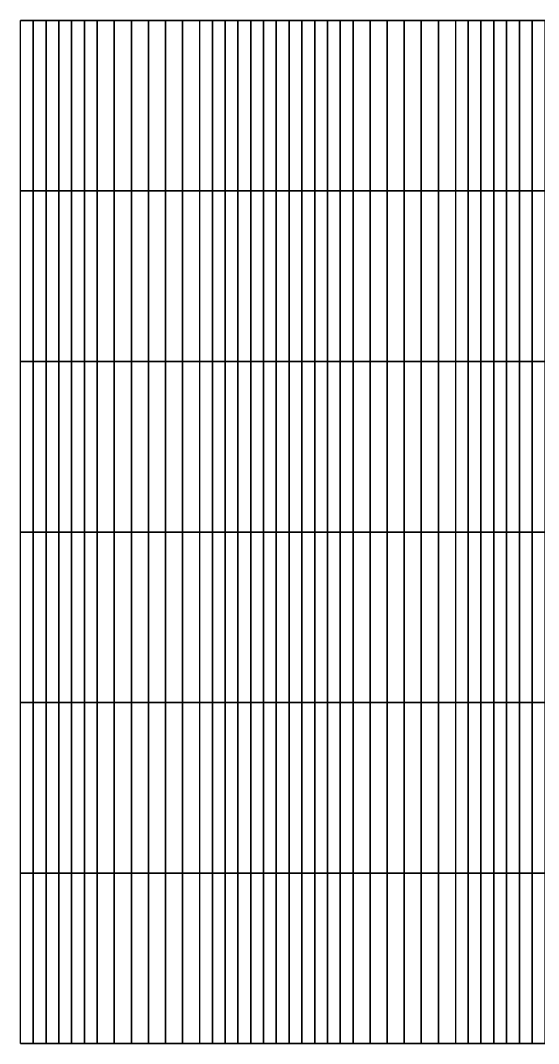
# Model space of a CAD drawing. Header units: inches. Extents: x 0 to 25, y 0 to 20.
# Drawn here: x 0 to 10.13, y 0 to 20 of the extents above; entities that cross this region are included whole.
import ezdxf

# ---------------------------------------------------------------- set-up
doc = ezdxf.new("R2010")
doc.units = ezdxf.units.IN
doc.header["$MEASUREMENT"] = 0
for name, color, linetype in [('Beam', 2, 'Continuous'), ('Col', 3, 'Continuous'), ('Dia', 5, 'Continuous'), ('plate', 1, 'Continuous')]:
    doc.layers.add(name, color=color, linetype=linetype)

msp = doc.modelspace()

# ---------------------------------------------------------------- linework, layer by layer
at = {"layer": 'Beam', "extrusion": (1, -6e-16, 4e-16)}
msp.add_line((0, 0, 12), (0, 20, 12), dxfattribs=at)
at = {"layer": 'Beam', "extrusion": (1e-16, 1, 4e-16)}
for p, q in [((5, 20, 12), (5, 0, 12)), ((10, 20, 12), (10, 0, 12))]:
    msp.add_line(p, q, dxfattribs=at)
at = {"layer": 'Col', "extrusion": (4e-16, 1, 7e-16)}
for p, q in [((0, 20, 12), (0, 20, 6)), ((5, 20, 12), (5, 20, 6)), ((10, 20, 12), (10, 20, 6)), ((0, 0, 12), (0, 0, 6)), ((5, 0, 12), (5, 0, 6)), ((10, 0, 12), (10, 0, 6))]:
    msp.add_line(p, q, dxfattribs=at)
at = {"layer": 'Dia'}
for points in [[(0, 20, 12), (0.833, 20, 12), (1.026, 20, 12.169), (0.25, 20, 12.169)], [(0.25, 20, 12.169), (1.026, 20, 12.169), (1.187, 20, 12.337), (0.5, 20, 12.337)], [(0.5, 20, 12.337), (1.187, 20, 12.337), (1.333, 20, 12.506), (0.75, 20, 12.506)], [(0.75, 20, 12.506), (1.333, 20, 12.506), (1.479, 20, 12.675), (1, 20, 12.675)], [(0.833, 20, 12), (1.667, 20, 12), (1.771, 20, 12.169), (1.026, 20, 12.169)], [(1, 20, 12.675), (1.479, 20, 12.675), (1.641, 20, 12.843), (1.25, 20, 12.843)], [(1.026, 20, 12.169), (1.771, 20, 12.169), (1.85, 20, 12.337), (1.187, 20, 12.337)], [(1.187, 20, 12.337), (1.85, 20, 12.337), (1.917, 20, 12.506), (1.333, 20, 12.506)], [(1.25, 20, 12.843), (1.641, 20, 12.843), (1.833, 20, 13.012), (1.5, 20, 13.012)], [(1.333, 20, 12.506), (1.917, 20, 12.506), (1.984, 20, 12.675), (1.479, 20, 12.675)], [(1.479, 20, 12.675), (1.984, 20, 12.675), (2.063, 20, 12.843), (1.641, 20, 12.843)], [(1.641, 20, 12.843), (2.063, 20, 12.843), (2.167, 20, 13.012), (1.833, 20, 13.012)], [(1.667, 20, 12), (2.5, 20, 12), (2.5, 20, 12.169), (1.771, 20, 12.169)], [(1.771, 20, 12.169), (2.5, 20, 12.169), (2.5, 20, 12.337), (1.85, 20, 12.337)], [(1.85, 20, 12.337), (2.5, 20, 12.337), (2.5, 20, 12.506), (1.917, 20, 12.506)], [(1.917, 20, 12.506), (2.5, 20, 12.506), (2.5, 20, 12.675), (1.984, 20, 12.675)], [(1.984, 20, 12.675), (2.5, 20, 12.675), (2.5, 20, 12.843), (2.063, 20, 12.843)], [(2.063, 20, 12.843), (2.5, 20, 12.843), (2.5, 20, 13.012), (2.167, 20, 13.012)], [(2.5, 20, 12), (3.333, 20, 12), (3.229, 20, 12.169), (2.5, 20, 12.169)], [(2.5, 20, 12.169), (3.229, 20, 12.169), (3.15, 20, 12.337), (2.5, 20, 12.337)], [(2.5, 20, 12.337), (3.15, 20, 12.337), (3.083, 20, 12.506), (2.5, 20, 12.506)], [(2.5, 20, 12.506), (3.083, 20, 12.506), (3.016, 20, 12.675), (2.5, 20, 12.675)], [(2.5, 20, 12.675), (3.016, 20, 12.675), (2.937, 20, 12.843), (2.5, 20, 12.843)], [(2.5, 20, 12.843), (2.937, 20, 12.843), (2.833, 20, 13.012), (2.5, 20, 13.012)], [(2.937, 20, 12.843), (3.359, 20, 12.843), (3.167, 20, 13.012), (2.833, 20, 13.012)], [(3.016, 20, 12.675), (3.521, 20, 12.675), (3.359, 20, 12.843), (2.937, 20, 12.843)], [(3.083, 20, 12.506), (3.667, 20, 12.506), (3.521, 20, 12.675), (3.016, 20, 12.675)], [(3.15, 20, 12.337), (3.813, 20, 12.337), (3.667, 20, 12.506), (3.083, 20, 12.506)], [(3.229, 20, 12.169), (3.974, 20, 12.169), (3.813, 20, 12.337), (3.15, 20, 12.337)], [(3.359, 20, 12.843), (3.75, 20, 12.843), (3.5, 20, 13.012), (3.167, 20, 13.012)], [(3.333, 20, 12), (4.167, 20, 12), (3.974, 20, 12.169), (3.229, 20, 12.169)], [(3.521, 20, 12.675), (4, 20, 12.675), (3.75, 20, 12.843), (3.359, 20, 12.843)], [(3.667, 20, 12.506), (4.25, 20, 12.506), (4, 20, 12.675), (3.521, 20, 12.675)], [(3.813, 20, 12.337), (4.5, 20, 12.337), (4.25, 20, 12.506), (3.667, 20, 12.506)], [(3.974, 20, 12.169), (4.75, 20, 12.169), (4.5, 20, 12.337), (3.813, 20, 12.337)], [(4.167, 20, 12), (5, 20, 12), (4.75, 20, 12.169), (3.974, 20, 12.169)], [(5, 20, 12), (5.833, 20, 12), (6.026, 20, 12.169), (5.25, 20, 12.169)], [(5.25, 20, 12.169), (6.026, 20, 12.169), (6.187, 20, 12.337), (5.5, 20, 12.337)], [(5.5, 20, 12.337), (6.187, 20, 12.337), (6.333, 20, 12.506), (5.75, 20, 12.506)], [(5.75, 20, 12.506), (6.333, 20, 12.506), (6.479, 20, 12.675), (6, 20, 12.675)], [(5.833, 20, 12), (6.667, 20, 12), (6.771, 20, 12.169), (6.026, 20, 12.169)], [(6, 20, 12.675), (6.479, 20, 12.675), (6.641, 20, 12.843), (6.25, 20, 12.843)], [(6.026, 20, 12.169), (6.771, 20, 12.169), (6.85, 20, 12.337), (6.187, 20, 12.337)], [(6.187, 20, 12.337), (6.85, 20, 12.337), (6.917, 20, 12.506), (6.333, 20, 12.506)], [(6.25, 20, 12.843), (6.641, 20, 12.843), (6.833, 20, 13.012), (6.5, 20, 13.012)], [(6.333, 20, 12.506), (6.917, 20, 12.506), (6.984, 20, 12.675), (6.479, 20, 12.675)], [(6.479, 20, 12.675), (6.984, 20, 12.675), (7.063, 20, 12.843), (6.641, 20, 12.843)], [(6.641, 20, 12.843), (7.063, 20, 12.843), (7.167, 20, 13.012), (6.833, 20, 13.012)], [(6.667, 20, 12), (7.5, 20, 12), (7.5, 20, 12.169), (6.771, 20, 12.169)], [(6.771, 20, 12.169), (7.5, 20, 12.169), (7.5, 20, 12.337), (6.85, 20, 12.337)], [(6.85, 20, 12.337), (7.5, 20, 12.337), (7.5, 20, 12.506), (6.917, 20, 12.506)], [(6.917, 20, 12.506), (7.5, 20, 12.506), (7.5, 20, 12.675), (6.984, 20, 12.675)], [(6.984, 20, 12.675), (7.5, 20, 12.675), (7.5, 20, 12.843), (7.063, 20, 12.843)], [(7.063, 20, 12.843), (7.5, 20, 12.843), (7.5, 20, 13.012), (7.167, 20, 13.012)], [(7.5, 20, 12), (8.333, 20, 12), (8.229, 20, 12.169), (7.5, 20, 12.169)], [(7.5, 20, 12.169), (8.229, 20, 12.169), (8.15, 20, 12.337), (7.5, 20, 12.337)], [(7.5, 20, 12.337), (8.15, 20, 12.337), (8.083, 20, 12.506), (7.5, 20, 12.506)], [(7.5, 20, 12.506), (8.083, 20, 12.506), (8.016, 20, 12.675), (7.5, 20, 12.675)], [(7.5, 20, 12.675), (8.016, 20, 12.675), (7.937, 20, 12.843), (7.5, 20, 12.843)], [(7.5, 20, 12.843), (7.937, 20, 12.843), (7.833, 20, 13.012), (7.5, 20, 13.012)], [(7.937, 20, 12.843), (8.359, 20, 12.843), (8.167, 20, 13.012), (7.833, 20, 13.012)], [(8.016, 20, 12.675), (8.521, 20, 12.675), (8.359, 20, 12.843), (7.937, 20, 12.843)], [(8.083, 20, 12.506), (8.667, 20, 12.506), (8.521, 20, 12.675), (8.016, 20, 12.675)], [(8.15, 20, 12.337), (8.813, 20, 12.337), (8.667, 20, 12.506), (8.083, 20, 12.506)], [(8.229, 20, 12.169), (8.974, 20, 12.169), (8.813, 20, 12.337), (8.15, 20, 12.337)], [(8.359, 20, 12.843), (8.75, 20, 12.843), (8.5, 20, 13.012), (8.167, 20, 13.012)], [(8.333, 20, 12), (9.167, 20, 12), (8.974, 20, 12.169), (8.229, 20, 12.169)], [(8.521, 20, 12.675), (9, 20, 12.675), (8.75, 20, 12.843), (8.359, 20, 12.843)], [(8.667, 20, 12.506), (9.25, 20, 12.506), (9, 20, 12.675), (8.521, 20, 12.675)], [(8.813, 20, 12.337), (9.5, 20, 12.337), (9.25, 20, 12.506), (8.667, 20, 12.506)], [(8.974, 20, 12.169), (9.75, 20, 12.169), (9.5, 20, 12.337), (8.813, 20, 12.337)], [(9.167, 20, 12), (10, 20, 12), (9.75, 20, 12.169), (8.974, 20, 12.169)], [(10, 20, 12), (10.833, 20, 12), (11.026, 20, 12.169), (10.25, 20, 12.169)], [(0, 0, 12), (0.833, 0, 12), (1.026, 0, 12.169), (0.25, 0, 12.169)], [(0.25, 0, 12.169), (1.026, 0, 12.169), (1.187, 0, 12.337), (0.5, 0, 12.337)], [(0.5, 0, 12.337), (1.187, 0, 12.337), (1.333, 0, 12.506), (0.75, 0, 12.506)], [(0.75, 0, 12.506), (1.333, 0, 12.506), (1.479, 0, 12.675), (1, 0, 12.675)], [(0.833, 0, 12), (1.667, 0, 12), (1.771, 0, 12.169), (1.026, 0, 12.169)], [(1, 0, 12.675), (1.479, 0, 12.675), (1.641, 0, 12.843), (1.25, 0, 12.843)], [(1.026, 0, 12.169), (1.771, 0, 12.169), (1.85, 0, 12.337), (1.187, 0, 12.337)], [(1.187, 0, 12.337), (1.85, 0, 12.337), (1.917, 0, 12.506), (1.333, 0, 12.506)], [(1.25, 0, 12.843), (1.641, 0, 12.843), (1.833, 0, 13.012), (1.5, 0, 13.012)], [(1.333, 0, 12.506), (1.917, 0, 12.506), (1.984, 0, 12.675), (1.479, 0, 12.675)], [(1.479, 0, 12.675), (1.984, 0, 12.675), (2.063, 0, 12.843), (1.641, 0, 12.843)], [(1.641, 0, 12.843), (2.063, 0, 12.843), (2.167, 0, 13.012), (1.833, 0, 13.012)], [(1.667, 0, 12), (2.5, 0, 12), (2.5, 0, 12.169), (1.771, 0, 12.169)], [(1.771, 0, 12.169), (2.5, 0, 12.169), (2.5, 0, 12.337), (1.85, 0, 12.337)], [(1.85, 0, 12.337), (2.5, 0, 12.337), (2.5, 0, 12.506), (1.917, 0, 12.506)], [(1.917, 0, 12.506), (2.5, 0, 12.506), (2.5, 0, 12.675), (1.984, 0, 12.675)], [(1.984, 0, 12.675), (2.5, 0, 12.675), (2.5, 0, 12.843), (2.063, 0, 12.843)], [(2.063, 0, 12.843), (2.5, 0, 12.843), (2.5, 0, 13.012), (2.167, 0, 13.012)], [(2.5, 0, 12.506), (3.083, 0, 12.506), (3.016, 0, 12.675), (2.5, 0, 12.675)], [(2.5, 0, 12.675), (3.016, 0, 12.675), (2.937, 0, 12.843), (2.5, 0, 12.843)], [(2.5, 0, 12.843), (2.937, 0, 12.843), (2.833, 0, 13.012), (2.5, 0, 13.012)], [(2.937, 0, 12.843), (3.359, 0, 12.843), (3.167, 0, 13.012), (2.833, 0, 13.012)], [(3.016, 0, 12.675), (3.521, 0, 12.675), (3.359, 0, 12.843), (2.937, 0, 12.843)], [(3.083, 0, 12.506), (3.667, 0, 12.506), (3.521, 0, 12.675), (3.016, 0, 12.675)], [(3.359, 0, 12.843), (3.75, 0, 12.843), (3.5, 0, 13.012), (3.167, 0, 13.012)], [(3.521, 0, 12.675), (4, 0, 12.675), (3.75, 0, 12.843), (3.359, 0, 12.843)], [(3.667, 0, 12.506), (4.25, 0, 12.506), (4, 0, 12.675), (3.521, 0, 12.675)], [(3.813, 0, 12.337), (4.5, 0, 12.337), (4.25, 0, 12.506), (3.667, 0, 12.506)], [(5, 0, 12), (5.833, 0, 12), (6.026, 0, 12.169), (5.25, 0, 12.169)], [(5.25, 0, 12.169), (6.026, 0, 12.169), (6.187, 0, 12.337), (5.5, 0, 12.337)], [(5.5, 0, 12.337), (6.187, 0, 12.337), (6.333, 0, 12.506), (5.75, 0, 12.506)], [(5.75, 0, 12.506), (6.333, 0, 12.506), (6.479, 0, 12.675), (6, 0, 12.675)], [(5.833, 0, 12), (6.667, 0, 12), (6.771, 0, 12.169), (6.026, 0, 12.169)], [(6, 0, 12.675), (6.479, 0, 12.675), (6.641, 0, 12.843), (6.25, 0, 12.843)], [(6.026, 0, 12.169), (6.771, 0, 12.169), (6.85, 0, 12.337), (6.187, 0, 12.337)], [(6.187, 0, 12.337), (6.85, 0, 12.337), (6.917, 0, 12.506), (6.333, 0, 12.506)], [(6.25, 0, 12.843), (6.641, 0, 12.843), (6.833, 0, 13.012), (6.5, 0, 13.012)], [(6.333, 0, 12.506), (6.917, 0, 12.506), (6.984, 0, 12.675), (6.479, 0, 12.675)], [(6.479, 0, 12.675), (6.984, 0, 12.675), (7.063, 0, 12.843), (6.641, 0, 12.843)], [(6.641, 0, 12.843), (7.063, 0, 12.843), (7.167, 0, 13.012), (6.833, 0, 13.012)], [(6.667, 0, 12), (7.5, 0, 12), (7.5, 0, 12.169), (6.771, 0, 12.169)], [(6.771, 0, 12.169), (7.5, 0, 12.169), (7.5, 0, 12.337), (6.85, 0, 12.337)], [(6.85, 0, 12.337), (7.5, 0, 12.337), (7.5, 0, 12.506), (6.917, 0, 12.506)], [(6.917, 0, 12.506), (7.5, 0, 12.506), (7.5, 0, 12.675), (6.984, 0, 12.675)], [(6.984, 0, 12.675), (7.5, 0, 12.675), (7.5, 0, 12.843), (7.063, 0, 12.843)], [(7.063, 0, 12.843), (7.5, 0, 12.843), (7.5, 0, 13.012), (7.167, 0, 13.012)], [(7.5, 0, 12.506), (8.083, 0, 12.506), (8.016, 0, 12.675), (7.5, 0, 12.675)], [(7.5, 0, 12.675), (8.016, 0, 12.675), (7.937, 0, 12.843), (7.5, 0, 12.843)], [(7.5, 0, 12.843), (7.937, 0, 12.843), (7.833, 0, 13.012), (7.5, 0, 13.012)], [(7.937, 0, 12.843), (8.359, 0, 12.843), (8.167, 0, 13.012), (7.833, 0, 13.012)], [(8.016, 0, 12.675), (8.521, 0, 12.675), (8.359, 0, 12.843), (7.937, 0, 12.843)], [(8.083, 0, 12.506), (8.667, 0, 12.506), (8.521, 0, 12.675), (8.016, 0, 12.675)], [(8.359, 0, 12.843), (8.75, 0, 12.843), (8.5, 0, 13.012), (8.167, 0, 13.012)], [(8.521, 0, 12.675), (9, 0, 12.675), (8.75, 0, 12.843), (8.359, 0, 12.843)], [(8.667, 0, 12.506), (9.25, 0, 12.506), (9, 0, 12.675), (8.521, 0, 12.675)], [(8.813, 0, 12.337), (9.5, 0, 12.337), (9.25, 0, 12.506), (8.667, 0, 12.506)], [(10, 0, 12), (10.833, 0, 12), (11.026, 0, 12.169), (10.25, 0, 12.169)], [(2.5, 0, 12), (3.333, 0, 12), (3.229, 0, 12.169), (2.5, 0, 12.169)], [(2.5, 0, 12.169), (3.229, 0, 12.169), (3.15, 0, 12.337), (2.5, 0, 12.337)], [(2.5, 0, 12.337), (3.15, 0, 12.337), (3.083, 0, 12.506), (2.5, 0, 12.506)], [(3.15, 0, 12.337), (3.813, 0, 12.337), (3.667, 0, 12.506), (3.083, 0, 12.506)], [(3.229, 0, 12.169), (3.974, 0, 12.169), (3.813, 0, 12.337), (3.15, 0, 12.337)], [(3.333, 0, 12), (4.167, 0, 12), (3.974, 0, 12.169), (3.229, 0, 12.169)], [(3.974, 0, 12.169), (4.75, 0, 12.169), (4.5, 0, 12.337), (3.813, 0, 12.337)], [(4.167, 0, 12), (5, 0, 12), (4.75, 0, 12.169), (3.974, 0, 12.169)], [(7.5, 0, 12), (8.333, 0, 12), (8.229, 0, 12.169), (7.5, 0, 12.169)], [(7.5, 0, 12.169), (8.229, 0, 12.169), (8.15, 0, 12.337), (7.5, 0, 12.337)], [(7.5, 0, 12.337), (8.15, 0, 12.337), (8.083, 0, 12.506), (7.5, 0, 12.506)], [(8.15, 0, 12.337), (8.813, 0, 12.337), (8.667, 0, 12.506), (8.083, 0, 12.506)], [(8.229, 0, 12.169), (8.974, 0, 12.169), (8.813, 0, 12.337), (8.15, 0, 12.337)], [(8.333, 0, 12), (9.167, 0, 12), (8.974, 0, 12.169), (8.229, 0, 12.169)], [(8.974, 0, 12.169), (9.75, 0, 12.169), (9.5, 0, 12.337), (8.813, 0, 12.337)], [(9.167, 0, 12), (10, 0, 12), (9.75, 0, 12.169), (8.974, 0, 12.169)]]:
    msp.add_3dface(points, dxfattribs=at)
at = {"layer": 'plate'}
for points in [[(0.25, 20, 12.169), (0.25, 16.667, 12.169), (0, 16.667, 12), (0, 20, 12)], [(0.5, 20, 12.337), (0.5, 16.667, 12.337), (0.25, 16.667, 12.169), (0.25, 20, 12.169)], [(0.75, 20, 12.506), (0.75, 16.667, 12.506), (0.5, 16.667, 12.337), (0.5, 20, 12.337)], [(1, 20, 12.675), (1, 16.667, 12.675), (0.75, 16.667, 12.506), (0.75, 20, 12.506)], [(1.25, 20, 12.843), (1.25, 16.667, 12.843), (1, 16.667, 12.675), (1, 20, 12.675)], [(1.5, 20, 13.012), (1.5, 16.667, 13.012), (1.25, 16.667, 12.843), (1.25, 20, 12.843)], [(1.833, 20, 13.012), (1.833, 16.667, 13.012), (1.5, 16.667, 13.012), (1.5, 20, 13.012)], [(2.167, 20, 13.012), (2.167, 16.667, 13.012), (1.833, 16.667, 13.012), (1.833, 20, 13.012)], [(2.5, 20, 13.012), (2.5, 16.667, 13.012), (2.167, 16.667, 13.012), (2.167, 20, 13.012)], [(2.833, 20, 13.012), (2.833, 16.667, 13.012), (2.5, 16.667, 13.012), (2.5, 20, 13.012)], [(3.167, 20, 13.012), (3.167, 16.667, 13.012), (2.833, 16.667, 13.012), (2.833, 20, 13.012)], [(3.5, 20, 13.012), (3.5, 16.667, 13.012), (3.167, 16.667, 13.012), (3.167, 20, 13.012)], [(3.5, 20, 13.012), (3.5, 16.667, 13.012), (3.75, 16.667, 12.843), (3.75, 20, 12.843)], [(3.75, 20, 12.843), (3.75, 16.667, 12.843), (4, 16.667, 12.675), (4, 20, 12.675)], [(4, 20, 12.675), (4, 16.667, 12.675), (4.25, 16.667, 12.506), (4.25, 20, 12.506)], [(4.25, 20, 12.506), (4.25, 16.667, 12.506), (4.5, 16.667, 12.337), (4.5, 20, 12.337)], [(4.5, 20, 12.337), (4.5, 16.667, 12.337), (4.75, 16.667, 12.169), (4.75, 20, 12.169)], [(4.75, 20, 12.169), (4.75, 16.667, 12.169), (5, 16.667, 12), (5, 20, 12)], [(5.25, 20, 12.169), (5.25, 16.667, 12.169), (5, 16.667, 12), (5, 20, 12)], [(5.5, 20, 12.337), (5.5, 16.667, 12.337), (5.25, 16.667, 12.169), (5.25, 20, 12.169)], [(5.75, 20, 12.506), (5.75, 16.667, 12.506), (5.5, 16.667, 12.337), (5.5, 20, 12.337)], [(6, 20, 12.675), (6, 16.667, 12.675), (5.75, 16.667, 12.506), (5.75, 20, 12.506)], [(6.25, 20, 12.843), (6.25, 16.667, 12.843), (6, 16.667, 12.675), (6, 20, 12.675)], [(6.5, 20, 13.012), (6.5, 16.667, 13.012), (6.25, 16.667, 12.843), (6.25, 20, 12.843)], [(6.833, 20, 13.012), (6.833, 16.667, 13.012), (6.5, 16.667, 13.012), (6.5, 20, 13.012)], [(7.167, 20, 13.012), (7.167, 16.667, 13.012), (6.833, 16.667, 13.012), (6.833, 20, 13.012)], [(7.5, 20, 13.012), (7.5, 16.667, 13.012), (7.167, 16.667, 13.012), (7.167, 20, 13.012)], [(7.833, 20, 13.012), (7.833, 16.667, 13.012), (7.5, 16.667, 13.012), (7.5, 20, 13.012)], [(8.167, 20, 13.012), (8.167, 16.667, 13.012), (7.833, 16.667, 13.012), (7.833, 20, 13.012)], [(8.5, 20, 13.012), (8.5, 16.667, 13.012), (8.167, 16.667, 13.012), (8.167, 20, 13.012)], [(8.5, 20, 13.012), (8.5, 16.667, 13.012), (8.75, 16.667, 12.843), (8.75, 20, 12.843)], [(8.75, 20, 12.843), (8.75, 16.667, 12.843), (9, 16.667, 12.675), (9, 20, 12.675)], [(9, 20, 12.675), (9, 16.667, 12.675), (9.25, 16.667, 12.506), (9.25, 20, 12.506)], [(9.25, 20, 12.506), (9.25, 16.667, 12.506), (9.5, 16.667, 12.337), (9.5, 20, 12.337)], [(9.5, 20, 12.337), (9.5, 16.667, 12.337), (9.75, 16.667, 12.169), (9.75, 20, 12.169)], [(9.75, 20, 12.169), (9.75, 16.667, 12.169), (10, 16.667, 12), (10, 20, 12)], [(10.25, 20, 12.169), (10.25, 16.667, 12.169), (10, 16.667, 12), (10, 20, 12)], [(0.25, 16.667, 12.169), (0.25, 13.333, 12.169), (0, 13.333, 12), (0, 16.667, 12)], [(0.5, 16.667, 12.337), (0.5, 13.333, 12.337), (0.25, 13.333, 12.169), (0.25, 16.667, 12.169)], [(0.75, 16.667, 12.506), (0.75, 13.333, 12.506), (0.5, 13.333, 12.337), (0.5, 16.667, 12.337)], [(1, 16.667, 12.675), (1, 13.333, 12.675), (0.75, 13.333, 12.506), (0.75, 16.667, 12.506)], [(1.25, 16.667, 12.843), (1.25, 13.333, 12.843), (1, 13.333, 12.675), (1, 16.667, 12.675)], [(1.5, 16.667, 13.012), (1.5, 13.333, 13.012), (1.25, 13.333, 12.843), (1.25, 16.667, 12.843)], [(1.833, 16.667, 13.012), (1.833, 13.333, 13.012), (1.5, 13.333, 13.012), (1.5, 16.667, 13.012)], [(2.167, 16.667, 13.012), (2.167, 13.333, 13.012), (1.833, 13.333, 13.012), (1.833, 16.667, 13.012)], [(2.5, 16.667, 13.012), (2.5, 13.333, 13.012), (2.167, 13.333, 13.012), (2.167, 16.667, 13.012)], [(2.833, 16.667, 13.012), (2.833, 13.333, 13.012), (2.5, 13.333, 13.012), (2.5, 16.667, 13.012)], [(3.167, 16.667, 13.012), (3.167, 13.333, 13.012), (2.833, 13.333, 13.012), (2.833, 16.667, 13.012)], [(3.5, 16.667, 13.012), (3.5, 13.333, 13.012), (3.167, 13.333, 13.012), (3.167, 16.667, 13.012)], [(3.5, 16.667, 13.012), (3.5, 13.333, 13.012), (3.75, 13.333, 12.843), (3.75, 16.667, 12.843)], [(3.75, 16.667, 12.843), (3.75, 13.333, 12.843), (4, 13.333, 12.675), (4, 16.667, 12.675)], [(4, 16.667, 12.675), (4, 13.333, 12.675), (4.25, 13.333, 12.506), (4.25, 16.667, 12.506)], [(4.25, 16.667, 12.506), (4.25, 13.333, 12.506), (4.5, 13.333, 12.337), (4.5, 16.667, 12.337)], [(4.5, 16.667, 12.337), (4.5, 13.333, 12.337), (4.75, 13.333, 12.169), (4.75, 16.667, 12.169)], [(4.75, 16.667, 12.169), (4.75, 13.333, 12.169), (5, 13.333, 12), (5, 16.667, 12)], [(5.25, 16.667, 12.169), (5.25, 13.333, 12.169), (5, 13.333, 12), (5, 16.667, 12)], [(5.5, 16.667, 12.337), (5.5, 13.333, 12.337), (5.25, 13.333, 12.169), (5.25, 16.667, 12.169)], [(5.75, 16.667, 12.506), (5.75, 13.333, 12.506), (5.5, 13.333, 12.337), (5.5, 16.667, 12.337)], [(6, 16.667, 12.675), (6, 13.333, 12.675), (5.75, 13.333, 12.506), (5.75, 16.667, 12.506)], [(6.25, 16.667, 12.843), (6.25, 13.333, 12.843), (6, 13.333, 12.675), (6, 16.667, 12.675)], [(6.5, 16.667, 13.012), (6.5, 13.333, 13.012), (6.25, 13.333, 12.843), (6.25, 16.667, 12.843)], [(6.833, 16.667, 13.012), (6.833, 13.333, 13.012), (6.5, 13.333, 13.012), (6.5, 16.667, 13.012)], [(7.167, 16.667, 13.012), (7.167, 13.333, 13.012), (6.833, 13.333, 13.012), (6.833, 16.667, 13.012)], [(7.5, 16.667, 13.012), (7.5, 13.333, 13.012), (7.167, 13.333, 13.012), (7.167, 16.667, 13.012)], [(7.833, 16.667, 13.012), (7.833, 13.333, 13.012), (7.5, 13.333, 13.012), (7.5, 16.667, 13.012)], [(8.167, 16.667, 13.012), (8.167, 13.333, 13.012), (7.833, 13.333, 13.012), (7.833, 16.667, 13.012)], [(8.5, 16.667, 13.012), (8.5, 13.333, 13.012), (8.167, 13.333, 13.012), (8.167, 16.667, 13.012)], [(8.5, 16.667, 13.012), (8.5, 13.333, 13.012), (8.75, 13.333, 12.843), (8.75, 16.667, 12.843)], [(8.75, 16.667, 12.843), (8.75, 13.333, 12.843), (9, 13.333, 12.675), (9, 16.667, 12.675)], [(9, 16.667, 12.675), (9, 13.333, 12.675), (9.25, 13.333, 12.506), (9.25, 16.667, 12.506)], [(9.25, 16.667, 12.506), (9.25, 13.333, 12.506), (9.5, 13.333, 12.337), (9.5, 16.667, 12.337)], [(9.5, 16.667, 12.337), (9.5, 13.333, 12.337), (9.75, 13.333, 12.169), (9.75, 16.667, 12.169)], [(9.75, 16.667, 12.169), (9.75, 13.333, 12.169), (10, 13.333, 12), (10, 16.667, 12)], [(10.25, 16.667, 12.169), (10.25, 13.333, 12.169), (10, 13.333, 12), (10, 16.667, 12)], [(0.25, 13.333, 12.169), (0.25, 10, 12.169), (0, 10, 12), (0, 13.333, 12)], [(0.5, 13.333, 12.337), (0.5, 10, 12.337), (0.25, 10, 12.169), (0.25, 13.333, 12.169)], [(0.75, 13.333, 12.506), (0.75, 10, 12.506), (0.5, 10, 12.337), (0.5, 13.333, 12.337)], [(1, 13.333, 12.675), (1, 10, 12.675), (0.75, 10, 12.506), (0.75, 13.333, 12.506)], [(1.25, 13.333, 12.843), (1.25, 10, 12.843), (1, 10, 12.675), (1, 13.333, 12.675)], [(1.5, 13.333, 13.012), (1.5, 10, 13.012), (1.25, 10, 12.843), (1.25, 13.333, 12.843)], [(1.833, 13.333, 13.012), (1.833, 10, 13.012), (1.5, 10, 13.012), (1.5, 13.333, 13.012)], [(2.167, 13.333, 13.012), (2.167, 10, 13.012), (1.833, 10, 13.012), (1.833, 13.333, 13.012)], [(2.5, 13.333, 13.012), (2.5, 10, 13.012), (2.167, 10, 13.012), (2.167, 13.333, 13.012)], [(2.833, 13.333, 13.012), (2.833, 10, 13.012), (2.5, 10, 13.012), (2.5, 13.333, 13.012)], [(3.167, 13.333, 13.012), (3.167, 10, 13.012), (2.833, 10, 13.012), (2.833, 13.333, 13.012)], [(3.5, 13.333, 13.012), (3.5, 10, 13.012), (3.167, 10, 13.012), (3.167, 13.333, 13.012)], [(3.5, 13.333, 13.012), (3.5, 10, 13.012), (3.75, 10, 12.843), (3.75, 13.333, 12.843)], [(3.75, 13.333, 12.843), (3.75, 10, 12.843), (4, 10, 12.675), (4, 13.333, 12.675)], [(4, 13.333, 12.675), (4, 10, 12.675), (4.25, 10, 12.506), (4.25, 13.333, 12.506)], [(4.25, 13.333, 12.506), (4.25, 10, 12.506), (4.5, 10, 12.337), (4.5, 13.333, 12.337)], [(4.5, 13.333, 12.337), (4.5, 10, 12.337), (4.75, 10, 12.169), (4.75, 13.333, 12.169)], [(4.75, 13.333, 12.169), (4.75, 10, 12.169), (5, 10, 12), (5, 13.333, 12)], [(5.25, 13.333, 12.169), (5.25, 10, 12.169), (5, 10, 12), (5, 13.333, 12)], [(5.5, 13.333, 12.337), (5.5, 10, 12.337), (5.25, 10, 12.169), (5.25, 13.333, 12.169)], [(5.75, 13.333, 12.506), (5.75, 10, 12.506), (5.5, 10, 12.337), (5.5, 13.333, 12.337)], [(6, 13.333, 12.675), (6, 10, 12.675), (5.75, 10, 12.506), (5.75, 13.333, 12.506)], [(6.25, 13.333, 12.843), (6.25, 10, 12.843), (6, 10, 12.675), (6, 13.333, 12.675)], [(6.5, 13.333, 13.012), (6.5, 10, 13.012), (6.25, 10, 12.843), (6.25, 13.333, 12.843)], [(6.833, 13.333, 13.012), (6.833, 10, 13.012), (6.5, 10, 13.012), (6.5, 13.333, 13.012)], [(7.167, 13.333, 13.012), (7.167, 10, 13.012), (6.833, 10, 13.012), (6.833, 13.333, 13.012)], [(7.5, 13.333, 13.012), (7.5, 10, 13.012), (7.167, 10, 13.012), (7.167, 13.333, 13.012)], [(7.833, 13.333, 13.012), (7.833, 10, 13.012), (7.5, 10, 13.012), (7.5, 13.333, 13.012)], [(8.167, 13.333, 13.012), (8.167, 10, 13.012), (7.833, 10, 13.012), (7.833, 13.333, 13.012)], [(8.5, 13.333, 13.012), (8.5, 10, 13.012), (8.167, 10, 13.012), (8.167, 13.333, 13.012)], [(8.5, 13.333, 13.012), (8.5, 10, 13.012), (8.75, 10, 12.843), (8.75, 13.333, 12.843)], [(8.75, 13.333, 12.843), (8.75, 10, 12.843), (9, 10, 12.675), (9, 13.333, 12.675)], [(9, 13.333, 12.675), (9, 10, 12.675), (9.25, 10, 12.506), (9.25, 13.333, 12.506)], [(9.25, 13.333, 12.506), (9.25, 10, 12.506), (9.5, 10, 12.337), (9.5, 13.333, 12.337)], [(9.5, 13.333, 12.337), (9.5, 10, 12.337), (9.75, 10, 12.169), (9.75, 13.333, 12.169)], [(9.75, 13.333, 12.169), (9.75, 10, 12.169), (10, 10, 12), (10, 13.333, 12)], [(10.25, 13.333, 12.169), (10.25, 10, 12.169), (10, 10, 12), (10, 13.333, 12)], [(0.25, 10, 12.169), (0.25, 6.667, 12.169), (0, 6.667, 12), (0, 10, 12)], [(0.5, 10, 12.337), (0.5, 6.667, 12.337), (0.25, 6.667, 12.169), (0.25, 10, 12.169)], [(0.75, 10, 12.506), (0.75, 6.667, 12.506), (0.5, 6.667, 12.337), (0.5, 10, 12.337)], [(1, 10, 12.675), (1, 6.667, 12.675), (0.75, 6.667, 12.506), (0.75, 10, 12.506)], [(1.25, 10, 12.843), (1.25, 6.667, 12.843), (1, 6.667, 12.675), (1, 10, 12.675)], [(1.5, 10, 13.012), (1.5, 6.667, 13.012), (1.25, 6.667, 12.843), (1.25, 10, 12.843)], [(1.833, 10, 13.012), (1.833, 6.667, 13.012), (1.5, 6.667, 13.012), (1.5, 10, 13.012)], [(2.167, 10, 13.012), (2.167, 6.667, 13.012), (1.833, 6.667, 13.012), (1.833, 10, 13.012)], [(2.5, 10, 13.012), (2.5, 6.667, 13.012), (2.167, 6.667, 13.012), (2.167, 10, 13.012)], [(2.833, 10, 13.012), (2.833, 6.667, 13.012), (2.5, 6.667, 13.012), (2.5, 10, 13.012)], [(3.167, 10, 13.012), (3.167, 6.667, 13.012), (2.833, 6.667, 13.012), (2.833, 10, 13.012)], [(3.5, 10, 13.012), (3.5, 6.667, 13.012), (3.167, 6.667, 13.012), (3.167, 10, 13.012)], [(3.5, 10, 13.012), (3.5, 6.667, 13.012), (3.75, 6.667, 12.843), (3.75, 10, 12.843)], [(3.75, 10, 12.843), (3.75, 6.667, 12.843), (4, 6.667, 12.675), (4, 10, 12.675)], [(4, 10, 12.675), (4, 6.667, 12.675), (4.25, 6.667, 12.506), (4.25, 10, 12.506)], [(4.25, 10, 12.506), (4.25, 6.667, 12.506), (4.5, 6.667, 12.337), (4.5, 10, 12.337)], [(4.5, 10, 12.337), (4.5, 6.667, 12.337), (4.75, 6.667, 12.169), (4.75, 10, 12.169)], [(4.75, 10, 12.169), (4.75, 6.667, 12.169), (5, 6.667, 12), (5, 10, 12)], [(5.25, 10, 12.169), (5.25, 6.667, 12.169), (5, 6.667, 12), (5, 10, 12)], [(5.5, 10, 12.337), (5.5, 6.667, 12.337), (5.25, 6.667, 12.169), (5.25, 10, 12.169)], [(5.75, 10, 12.506), (5.75, 6.667, 12.506), (5.5, 6.667, 12.337), (5.5, 10, 12.337)], [(6, 10, 12.675), (6, 6.667, 12.675), (5.75, 6.667, 12.506), (5.75, 10, 12.506)], [(6.25, 10, 12.843), (6.25, 6.667, 12.843), (6, 6.667, 12.675), (6, 10, 12.675)], [(6.5, 10, 13.012), (6.5, 6.667, 13.012), (6.25, 6.667, 12.843), (6.25, 10, 12.843)], [(6.833, 10, 13.012), (6.833, 6.667, 13.012), (6.5, 6.667, 13.012), (6.5, 10, 13.012)], [(7.167, 10, 13.012), (7.167, 6.667, 13.012), (6.833, 6.667, 13.012), (6.833, 10, 13.012)], [(7.5, 10, 13.012), (7.5, 6.667, 13.012), (7.167, 6.667, 13.012), (7.167, 10, 13.012)], [(7.833, 10, 13.012), (7.833, 6.667, 13.012), (7.5, 6.667, 13.012), (7.5, 10, 13.012)], [(8.167, 10, 13.012), (8.167, 6.667, 13.012), (7.833, 6.667, 13.012), (7.833, 10, 13.012)], [(8.5, 10, 13.012), (8.5, 6.667, 13.012), (8.167, 6.667, 13.012), (8.167, 10, 13.012)], [(8.5, 10, 13.012), (8.5, 6.667, 13.012), (8.75, 6.667, 12.843), (8.75, 10, 12.843)], [(8.75, 10, 12.843), (8.75, 6.667, 12.843), (9, 6.667, 12.675), (9, 10, 12.675)], [(9, 10, 12.675), (9, 6.667, 12.675), (9.25, 6.667, 12.506), (9.25, 10, 12.506)], [(9.25, 10, 12.506), (9.25, 6.667, 12.506), (9.5, 6.667, 12.337), (9.5, 10, 12.337)], [(9.5, 10, 12.337), (9.5, 6.667, 12.337), (9.75, 6.667, 12.169), (9.75, 10, 12.169)], [(9.75, 10, 12.169), (9.75, 6.667, 12.169), (10, 6.667, 12), (10, 10, 12)], [(10.25, 10, 12.169), (10.25, 6.667, 12.169), (10, 6.667, 12), (10, 10, 12)], [(0.25, 6.667, 12.169), (0.25, 3.333, 12.169), (0, 3.333, 12), (0, 6.667, 12)], [(0.5, 6.667, 12.337), (0.5, 3.333, 12.337), (0.25, 3.333, 12.169), (0.25, 6.667, 12.169)], [(0.75, 6.667, 12.506), (0.75, 3.333, 12.506), (0.5, 3.333, 12.337), (0.5, 6.667, 12.337)], [(1, 6.667, 12.675), (1, 3.333, 12.675), (0.75, 3.333, 12.506), (0.75, 6.667, 12.506)], [(1.25, 6.667, 12.843), (1.25, 3.333, 12.843), (1, 3.333, 12.675), (1, 6.667, 12.675)], [(1.5, 6.667, 13.012), (1.5, 3.333, 13.012), (1.25, 3.333, 12.843), (1.25, 6.667, 12.843)], [(1.833, 6.667, 13.012), (1.833, 3.333, 13.012), (1.5, 3.333, 13.012), (1.5, 6.667, 13.012)], [(2.167, 6.667, 13.012), (2.167, 3.333, 13.012), (1.833, 3.333, 13.012), (1.833, 6.667, 13.012)], [(2.5, 6.667, 13.012), (2.5, 3.333, 13.012), (2.167, 3.333, 13.012), (2.167, 6.667, 13.012)], [(2.833, 6.667, 13.012), (2.833, 3.333, 13.012), (2.5, 3.333, 13.012), (2.5, 6.667, 13.012)], [(3.167, 6.667, 13.012), (3.167, 3.333, 13.012), (2.833, 3.333, 13.012), (2.833, 6.667, 13.012)], [(3.5, 6.667, 13.012), (3.5, 3.333, 13.012), (3.167, 3.333, 13.012), (3.167, 6.667, 13.012)], [(3.5, 6.667, 13.012), (3.5, 3.333, 13.012), (3.75, 3.333, 12.843), (3.75, 6.667, 12.843)], [(3.75, 6.667, 12.843), (3.75, 3.333, 12.843), (4, 3.333, 12.675), (4, 6.667, 12.675)], [(4, 6.667, 12.675), (4, 3.333, 12.675), (4.25, 3.333, 12.506), (4.25, 6.667, 12.506)], [(4.25, 6.667, 12.506), (4.25, 3.333, 12.506), (4.5, 3.333, 12.337), (4.5, 6.667, 12.337)], [(4.5, 6.667, 12.337), (4.5, 3.333, 12.337), (4.75, 3.333, 12.169), (4.75, 6.667, 12.169)], [(4.75, 6.667, 12.169), (4.75, 3.333, 12.169), (5, 3.333, 12), (5, 6.667, 12)], [(5.25, 6.667, 12.169), (5.25, 3.333, 12.169), (5, 3.333, 12), (5, 6.667, 12)], [(5.5, 6.667, 12.337), (5.5, 3.333, 12.337), (5.25, 3.333, 12.169), (5.25, 6.667, 12.169)], [(5.75, 6.667, 12.506), (5.75, 3.333, 12.506), (5.5, 3.333, 12.337), (5.5, 6.667, 12.337)], [(6, 6.667, 12.675), (6, 3.333, 12.675), (5.75, 3.333, 12.506), (5.75, 6.667, 12.506)], [(6.25, 6.667, 12.843), (6.25, 3.333, 12.843), (6, 3.333, 12.675), (6, 6.667, 12.675)], [(6.5, 6.667, 13.012), (6.5, 3.333, 13.012), (6.25, 3.333, 12.843), (6.25, 6.667, 12.843)], [(6.833, 6.667, 13.012), (6.833, 3.333, 13.012), (6.5, 3.333, 13.012), (6.5, 6.667, 13.012)], [(7.167, 6.667, 13.012), (7.167, 3.333, 13.012), (6.833, 3.333, 13.012), (6.833, 6.667, 13.012)], [(7.5, 6.667, 13.012), (7.5, 3.333, 13.012), (7.167, 3.333, 13.012), (7.167, 6.667, 13.012)], [(7.833, 6.667, 13.012), (7.833, 3.333, 13.012), (7.5, 3.333, 13.012), (7.5, 6.667, 13.012)], [(8.167, 6.667, 13.012), (8.167, 3.333, 13.012), (7.833, 3.333, 13.012), (7.833, 6.667, 13.012)], [(8.5, 6.667, 13.012), (8.5, 3.333, 13.012), (8.167, 3.333, 13.012), (8.167, 6.667, 13.012)], [(8.5, 6.667, 13.012), (8.5, 3.333, 13.012), (8.75, 3.333, 12.843), (8.75, 6.667, 12.843)], [(8.75, 6.667, 12.843), (8.75, 3.333, 12.843), (9, 3.333, 12.675), (9, 6.667, 12.675)], [(9, 6.667, 12.675), (9, 3.333, 12.675), (9.25, 3.333, 12.506), (9.25, 6.667, 12.506)], [(9.25, 6.667, 12.506), (9.25, 3.333, 12.506), (9.5, 3.333, 12.337), (9.5, 6.667, 12.337)], [(9.5, 6.667, 12.337), (9.5, 3.333, 12.337), (9.75, 3.333, 12.169), (9.75, 6.667, 12.169)], [(9.75, 6.667, 12.169), (9.75, 3.333, 12.169), (10, 3.333, 12), (10, 6.667, 12)], [(10.25, 6.667, 12.169), (10.25, 3.333, 12.169), (10, 3.333, 12), (10, 6.667, 12)], [(0.25, 3.333, 12.169), (0.25, 0, 12.169), (0, 0, 12), (0, 3.333, 12)], [(0.5, 3.333, 12.337), (0.5, 0, 12.337), (0.25, 0, 12.169), (0.25, 3.333, 12.169)], [(0.75, 3.333, 12.506), (0.75, 0, 12.506), (0.5, 0, 12.337), (0.5, 3.333, 12.337)], [(1, 3.333, 12.675), (1, 0, 12.675), (0.75, 0, 12.506), (0.75, 3.333, 12.506)], [(1.25, 3.333, 12.843), (1.25, 0, 12.843), (1, 0, 12.675), (1, 3.333, 12.675)], [(1.5, 3.333, 13.012), (1.5, 0, 13.012), (1.25, 0, 12.843), (1.25, 3.333, 12.843)], [(1.833, 3.333, 13.012), (1.833, 0, 13.012), (1.5, 0, 13.012), (1.5, 3.333, 13.012)], [(2.167, 3.333, 13.012), (2.167, 0, 13.012), (1.833, 0, 13.012), (1.833, 3.333, 13.012)], [(2.5, 3.333, 13.012), (2.5, 0, 13.012), (2.167, 0, 13.012), (2.167, 3.333, 13.012)], [(2.833, 3.333, 13.012), (2.833, 0, 13.012), (2.5, 0, 13.012), (2.5, 3.333, 13.012)], [(3.167, 3.333, 13.012), (3.167, 0, 13.012), (2.833, 0, 13.012), (2.833, 3.333, 13.012)], [(3.5, 3.333, 13.012), (3.5, 0, 13.012), (3.167, 0, 13.012), (3.167, 3.333, 13.012)], [(3.5, 3.333, 13.012), (3.5, 0, 13.012), (3.75, 0, 12.843), (3.75, 3.333, 12.843)], [(3.75, 3.333, 12.843), (3.75, 0, 12.843), (4, 0, 12.675), (4, 3.333, 12.675)], [(4, 3.333, 12.675), (4, 0, 12.675), (4.25, 0, 12.506), (4.25, 3.333, 12.506)], [(4.25, 3.333, 12.506), (4.25, 0, 12.506), (4.5, 0, 12.337), (4.5, 3.333, 12.337)], [(4.5, 3.333, 12.337), (4.5, 0, 12.337), (4.75, 0, 12.169), (4.75, 3.333, 12.169)], [(4.75, 3.333, 12.169), (4.75, 0, 12.169), (5, 0, 12), (5, 3.333, 12)], [(5.25, 3.333, 12.169), (5.25, 0, 12.169), (5, 0, 12), (5, 3.333, 12)], [(5.5, 3.333, 12.337), (5.5, 0, 12.337), (5.25, 0, 12.169), (5.25, 3.333, 12.169)], [(5.75, 3.333, 12.506), (5.75, 0, 12.506), (5.5, 0, 12.337), (5.5, 3.333, 12.337)], [(6, 3.333, 12.675), (6, 0, 12.675), (5.75, 0, 12.506), (5.75, 3.333, 12.506)], [(6.25, 3.333, 12.843), (6.25, 0, 12.843), (6, 0, 12.675), (6, 3.333, 12.675)], [(6.5, 3.333, 13.012), (6.5, 0, 13.012), (6.25, 0, 12.843), (6.25, 3.333, 12.843)], [(6.833, 3.333, 13.012), (6.833, 0, 13.012), (6.5, 0, 13.012), (6.5, 3.333, 13.012)], [(7.167, 3.333, 13.012), (7.167, 0, 13.012), (6.833, 0, 13.012), (6.833, 3.333, 13.012)], [(7.5, 3.333, 13.012), (7.5, 0, 13.012), (7.167, 0, 13.012), (7.167, 3.333, 13.012)], [(7.833, 3.333, 13.012), (7.833, 0, 13.012), (7.5, 0, 13.012), (7.5, 3.333, 13.012)], [(8.167, 3.333, 13.012), (8.167, 0, 13.012), (7.833, 0, 13.012), (7.833, 3.333, 13.012)], [(8.5, 3.333, 13.012), (8.5, 0, 13.012), (8.167, 0, 13.012), (8.167, 3.333, 13.012)], [(8.5, 3.333, 13.012), (8.5, 0, 13.012), (8.75, 0, 12.843), (8.75, 3.333, 12.843)], [(8.75, 3.333, 12.843), (8.75, 0, 12.843), (9, 0, 12.675), (9, 3.333, 12.675)], [(9, 3.333, 12.675), (9, 0, 12.675), (9.25, 0, 12.506), (9.25, 3.333, 12.506)], [(9.25, 3.333, 12.506), (9.25, 0, 12.506), (9.5, 0, 12.337), (9.5, 3.333, 12.337)], [(9.5, 3.333, 12.337), (9.5, 0, 12.337), (9.75, 0, 12.169), (9.75, 3.333, 12.169)], [(9.75, 3.333, 12.169), (9.75, 0, 12.169), (10, 0, 12), (10, 3.333, 12)], [(10.25, 3.333, 12.169), (10.25, 0, 12.169), (10, 0, 12), (10, 3.333, 12)]]:
    msp.add_3dface(points, dxfattribs=at)

doc.saveas('drawing.dxf')
